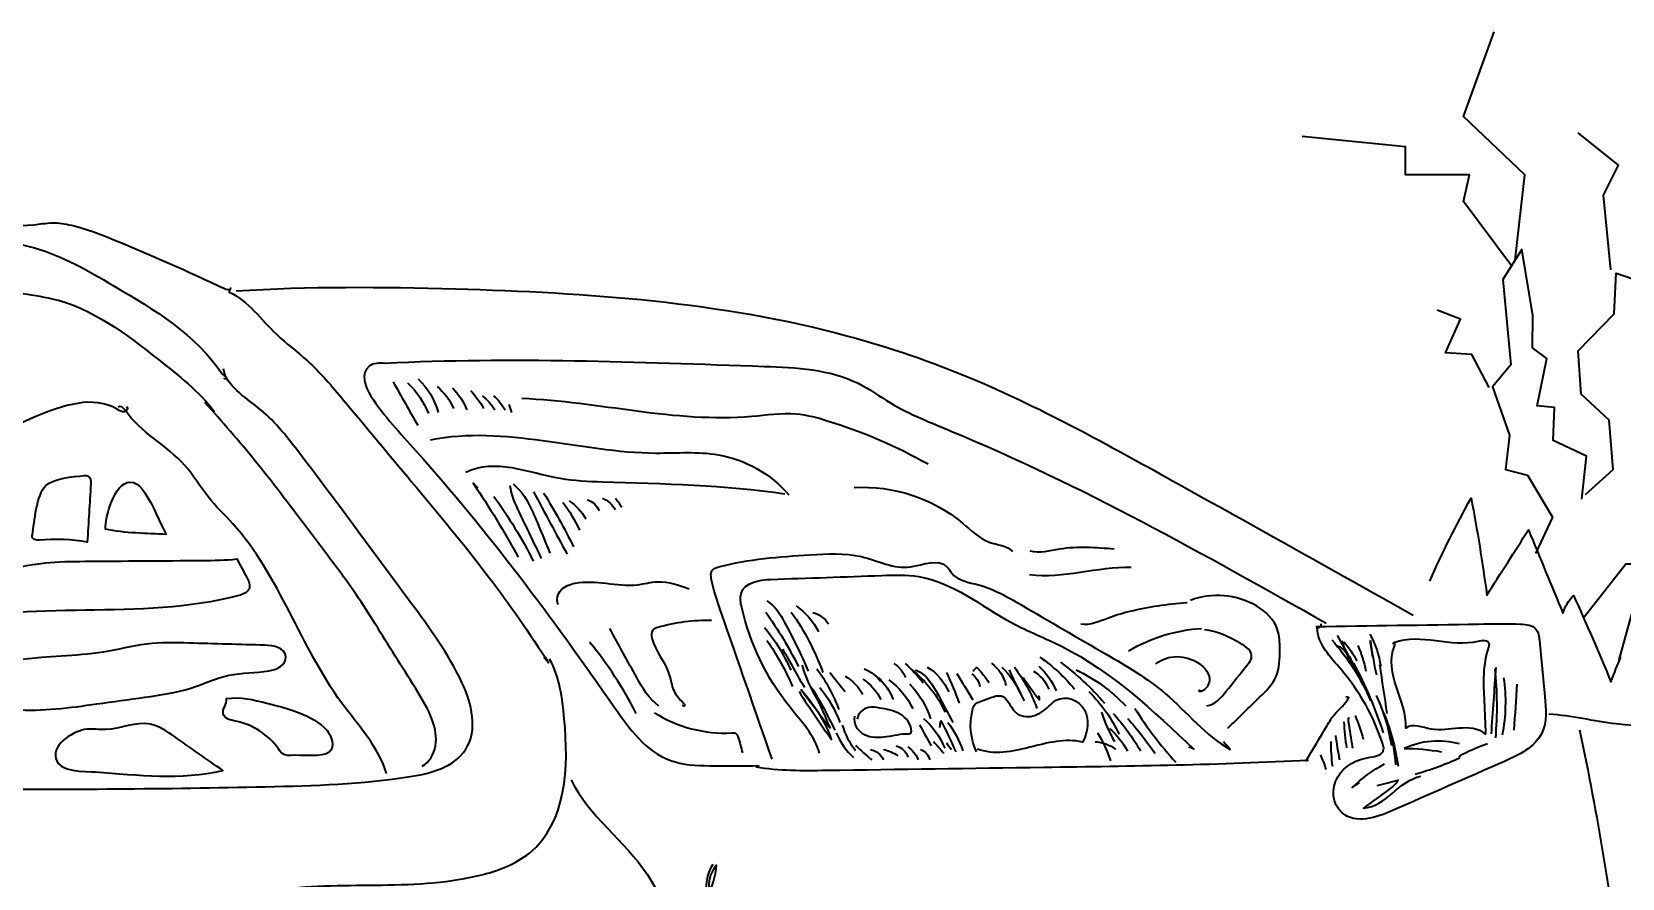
# Model space of a CAD drawing. Extents: x 6 to 143, y -103 to -23.
# Drawn here: x 68.07 to 101.28, y -67.39 to -49.7 of the extents above; entities that cross this region are included whole.
import ezdxf

# ---------------------------------------------------------------- set-up
doc = ezdxf.new("R2010")
doc.units = 0
doc.header["$MEASUREMENT"] = 0
doc.layers.add('Delorean', color=7, linetype='Continuous', lineweight=0)
doc.layers.add('Lightning', color=7, linetype='Continuous', lineweight=0)

msp = doc.modelspace()

# ---------------------------------------------------------------- linework, layer by layer
at = {"layer": 'Delorean', "color": 250, "lineweight": 35, "true_color": 0x231f20}
for points, knots in [([(64.865, -53.639), (65.315, -53.616), (65.765, -53.593), (66.215, -53.569), (66.363, -53.562), (66.512, -53.554), (66.66, -53.569), (66.79, -53.583), (66.917, -53.614), (67.045, -53.641), (67.395, -53.717), (67.755, -53.769), (68.111, -53.732), (68.239, -53.719), (68.365, -53.694), (68.493, -53.692), (68.629, -53.689), (68.764, -53.711), (68.897, -53.741), (69.202, -53.812), (69.494, -53.927), (69.784, -54.045), (70.565, -54.364), (71.336, -54.704), (72.098, -55.067), (72.138, -55.085), (72.192, -55.101), (72.22, -55.068), (72.247, -55.034), (72.187, -55.097), (72.193, -55.14), (72.596, -55.326), (72.86, -55.712), (73.18, -56.02), (73.385, -56.217), (73.616, -56.384), (73.826, -56.574), (74.101, -56.822), (74.339, -57.107), (74.576, -57.391), (75.052, -57.961), (75.528, -58.531), (76.003, -59.101), (76.549, -59.755), (77.095, -60.409), (77.61, -61.088), (78.052, -61.67), (78.47, -62.271), (78.864, -62.887), (78.831, -62.85), (78.798, -62.812), (78.766, -62.775)], [0, 0, 0, 0, 1, 1, 1, 2, 2, 2, 3, 3, 3, 4, 4, 4, 5, 5, 5, 6, 6, 6, 7, 7, 7, 8, 8, 8, 9, 9, 9, 10, 10, 10, 11, 11, 11, 12, 12, 12, 13, 13, 13, 14, 14, 14, 15, 15, 15, 16, 16, 16, 17, 17, 17, 17]), ([(64.807, -53.99), (65.232, -53.887), (65.676, -53.923), (66.112, -53.959), (66.326, -53.976), (66.541, -53.994), (66.756, -54.012), (67.218, -54.05), (67.684, -54.088), (68.13, -54.215), (68.715, -54.381), (69.247, -54.692), (69.772, -55.001), (70.622, -55.5), (71.501, -56.028), (72.044, -56.85), (72.064, -56.882), (72.113, -56.885), (72.133, -56.917), (72.152, -56.95), (72.073, -56.972), (72.094, -56.94)], [0, 0, 0, 0, 1, 1, 1, 2, 2, 2, 3, 3, 3, 4, 4, 4, 5, 5, 5, 6, 6, 6, 7, 7, 7, 7]), ([(64.663, -54.724), (65.396, -54.727), (66.137, -54.73), (66.85, -54.9), (67.171, -54.976), (67.483, -55.085), (67.806, -55.151), (68.035, -55.199), (68.268, -55.224), (68.496, -55.277), (69.333, -55.472), (70.038, -56.016), (70.714, -56.546), (71.135, -56.877), (71.562, -57.212), (71.886, -57.638)], [0, 0, 0, 0, 1, 1, 1, 2, 2, 2, 3, 3, 3, 4, 4, 4, 5, 5, 5, 5]), ([(72.335, -55.114), (73.86, -55.015), (75.39, -55.028), (76.917, -55.071), (79.675, -55.15), (82.452, -55.335), (85.114, -56.057), (85.996, -56.296), (86.861, -56.593), (87.703, -56.946), (89.099, -57.53), (90.425, -58.265), (91.748, -59), (93.474, -59.959), (95.199, -60.922), (96.922, -61.889)], [0, 0, 0, 0, 1, 1, 1, 2, 2, 2, 3, 3, 3, 4, 4, 4, 5, 5, 5, 5]), ([(66.719, -65.523), (68.796, -65.537), (70.874, -65.521), (72.951, -65.476), (73.962, -65.454), (74.976, -65.424), (75.974, -65.265), (76.41, -65.195), (76.887, -65.072), (77.127, -64.702), (77.395, -64.291), (77.262, -63.741), (77.054, -63.297), (76.773, -62.695), (76.376, -62.157), (75.981, -61.623), (75.609, -61.12), (75.238, -60.618), (74.866, -60.116), (74.456, -59.56), (74.045, -59.004), (73.623, -58.456), (73.375, -58.133), (73.119, -57.809), (72.801, -57.555), (72.509, -57.321), (72.14, -57.108), (72.072, -56.741)], [0, 0, 0, 0, 1, 1, 1, 2, 2, 2, 3, 3, 3, 4, 4, 4, 5, 5, 5, 6, 6, 6, 7, 7, 7, 8, 8, 8, 9, 9, 9, 9]), ([(75.449, -56.631), (75.333, -56.618), (75.205, -56.616), (75.113, -56.688), (74.932, -56.83), (75.027, -57.119), (75.152, -57.312), (75.424, -57.73), (75.767, -58.095), (76.1, -58.466), (77.609, -60.145), (78.951, -61.967), (80.242, -63.819), (80.553, -64.266), (80.894, -64.74), (81.406, -64.927), (81.665, -65.022), (81.946, -65.033), (82.222, -65.038), (82.567, -65.045), (82.913, -65.044), (83.258, -65.035)], [0, 0, 0, 0, 1, 1, 1, 2, 2, 2, 3, 3, 3, 4, 4, 4, 5, 5, 5, 6, 6, 6, 7, 7, 7, 7]), ([(75.443, -56.621), (78.083, -56.496), (80.727, -56.594), (83.368, -56.692), (84.036, -56.717), (84.728, -56.747), (85.327, -57.045), (85.563, -57.163), (85.778, -57.32), (86.005, -57.455), (86.41, -57.697), (86.851, -57.87), (87.287, -58.051), (89.993, -59.173), (92.553, -60.618), (95.105, -62.058)], [0, 0, 0, 0, 1, 1, 1, 2, 2, 2, 3, 3, 3, 4, 4, 4, 5, 5, 5, 5]), ([(70.051, -57.533), (70.092, -57.563), (70.055, -57.636), (70.004, -57.643), (69.953, -57.65), (69.907, -57.618), (69.863, -57.592), (69.355, -57.282), (68.703, -57.51), (68.155, -57.742), (66.989, -58.238), (65.823, -58.733), (64.657, -59.229), (63.912, -59.545), (63.167, -59.861), (62.423, -60.178), (60.747, -60.889), (59.071, -61.601), (57.43, -62.389), (56.98, -62.606), (56.494, -62.866), (56.311, -63.332), (56.203, -63.605), (56.379, -63.903), (56.535, -64.153), (56.691, -64.403), (56.912, -64.603), (57.131, -64.8), (57.328, -64.978), (57.525, -65.155), (57.721, -65.333), (57.861, -65.459), (58.002, -65.586), (58.162, -65.686), (58.675, -66.007), (59.318, -66.015), (59.924, -66.012), (61.175, -66.007), (62.427, -66.002), (63.679, -65.997)], [0, 0, 0, 0, 1, 1, 1, 2, 2, 2, 3, 3, 3, 4, 4, 4, 5, 5, 5, 6, 6, 6, 7, 7, 7, 8, 8, 8, 9, 9, 9, 10, 10, 10, 11, 11, 11, 12, 12, 12, 13, 13, 13, 13]), ([(76.222, -65.046), (76.376, -64.96), (76.474, -64.792), (76.503, -64.618), (76.532, -64.444), (76.499, -64.265), (76.441, -64.098), (76.356, -63.855), (76.218, -63.635), (76.081, -63.417), (75.802, -62.969), (75.522, -62.522), (75.242, -62.075), (75.113, -61.868), (74.983, -61.661), (74.845, -61.458), (74.675, -61.209), (74.494, -60.967), (74.312, -60.726), (74.139, -60.497), (73.966, -60.267), (73.793, -60.037), (73.446, -59.578), (73.1, -59.118), (72.738, -58.67), (72.399, -58.251), (72.047, -57.843), (71.682, -57.446)], [0, 0, 0, 0, 1, 1, 1, 2, 2, 2, 3, 3, 3, 4, 4, 4, 5, 5, 5, 6, 6, 6, 7, 7, 7, 8, 8, 8, 9, 9, 9, 9]), ([(78.304, -57.357), (79.912, -57.419), (81.505, -57.874), (83.107, -57.733), (83.416, -57.706), (83.725, -57.657), (84.034, -57.684), (84.262, -57.703), (84.485, -57.765), (84.704, -57.833), (85.428, -58.058), (86.128, -58.36), (86.789, -58.731)], [0, 0, 0, 0, 1, 1, 1, 2, 2, 2, 3, 3, 3, 4, 4, 4, 4]), ([(75.48, -65.2), (75.313, -64.639), (74.89, -64.199), (74.544, -63.727), (73.68, -62.546), (73.248, -61.073), (72.271, -59.985), (72.101, -59.796), (71.916, -59.62), (71.758, -59.422), (71.587, -59.207), (71.449, -58.967), (71.266, -58.761), (70.889, -58.336), (70.341, -58.075), (70.017, -57.608), (69.982, -57.557), (69.916, -57.499), (69.871, -57.541)], [0, 0, 0, 0, 1, 1, 1, 2, 2, 2, 3, 3, 3, 4, 4, 4, 5, 5, 5, 6, 6, 6, 6]), ([(76.398, -58.227), (77.944, -57.909), (79.526, -58.49), (81.105, -58.502), (81.541, -58.505), (81.982, -58.465), (82.412, -58.539), (82.979, -58.637), (83.508, -58.94), (83.88, -59.379)], [0, 0, 0, 0, 1, 1, 1, 2, 2, 2, 3, 3, 3, 3]), ([(77.133, -58.901), (77.735, -58.6), (78.443, -58.911), (79.106, -59.029), (79.397, -59.08), (79.694, -59.093), (79.99, -59.103), (81.263, -59.148), (82.542, -59.158), (83.8, -59.358)], [0, 0, 0, 0, 1, 1, 1, 2, 2, 2, 3, 3, 3, 3]), ([(68.083, -60.207), (68.08, -60.23), (68.076, -60.255), (68.086, -60.276), (68.107, -60.325), (68.174, -60.327), (68.227, -60.323), (68.561, -60.295), (68.899, -60.308), (69.23, -60.363), (69.255, -59.957), (69.279, -59.551), (69.303, -59.145), (69.307, -59.088), (69.305, -59.02), (69.257, -58.988), (69.227, -58.969), (69.189, -58.971), (69.154, -58.975), (68.947, -58.995), (68.517, -59.027), (68.363, -59.182), (68.166, -59.379), (68.124, -59.943), (68.083, -60.207)], [0, 0, 0, 0, 1, 1, 1, 2, 2, 2, 3, 3, 3, 4, 4, 4, 5, 5, 5, 6, 6, 6, 7, 7, 7, 8, 8, 8, 8]), ([(70.884, -60.202), (70.858, -60.201), (70.591, -59.596), (70.551, -59.532), (70.462, -59.39), (70.325, -59.102), (70.125, -59.109), (69.787, -59.12), (69.605, -59.843), (69.609, -60.093), (70.016, -60.182), (70.467, -60.18), (70.884, -60.202)], [0, 0, 0, 0, 1, 1, 1, 2, 2, 2, 3, 3, 3, 4, 4, 4, 4]), ([(77.393, -59.232), (77.357, -59.199), (77.322, -59.166), (77.286, -59.133), (77.625, -59.632), (77.939, -60.147), (78.228, -60.676)], [0, 0, 0, 0, 1, 1, 1, 2, 2, 2, 2]), ([(78.057, -59.178), (78.073, -59.378), (78.161, -59.564), (78.248, -59.745), (78.402, -60.064), (78.556, -60.384), (78.709, -60.703)], [0, 0, 0, 0, 1, 1, 1, 2, 2, 2, 2]), ([(78.121, -59.145), (78.373, -59.349), (78.505, -59.661), (78.629, -59.96), (78.717, -60.173), (78.805, -60.385), (78.892, -60.598)], [0, 0, 0, 0, 1, 1, 1, 2, 2, 2, 2]), ([(85.245, -59.224), (86.056, -59.174), (86.883, -59.445), (87.507, -59.967), (87.682, -60.114), (87.849, -60.283), (88.064, -60.362), (88.233, -60.423), (88.434, -60.431), (88.555, -60.563)], [0, 0, 0, 0, 1, 1, 1, 2, 2, 2, 3, 3, 3, 3]), ([(88.911, -60.543), (89.115, -60.603), (89.331, -60.539), (89.541, -60.505), (89.915, -60.442), (90.298, -60.474), (90.677, -60.505)], [0, 0, 0, 0, 1, 1, 1, 2, 2, 2, 2]), ([(65.22, -62.284), (65.475, -62.242), (65.722, -62.162), (65.973, -62.097), (68.059, -61.552), (70.309, -62.027), (72.394, -61.48), (72.479, -61.457), (72.573, -61.425), (72.607, -61.344), (72.64, -61.265), (72.599, -61.176), (72.558, -61.1), (72.49, -60.972), (72.421, -60.844), (72.353, -60.715), (72.111, -60.744), (71.867, -60.746), (71.623, -60.748), (70.807, -60.753), (69.991, -60.759), (69.176, -60.765), (68.899, -60.767), (68.623, -60.769), (68.348, -60.799), (68.007, -60.836), (67.672, -60.916), (67.335, -60.982), (66.337, -61.178), (65.32, -61.249), (64.314, -61.39), (64.061, -61.426), (63.808, -61.466), (63.557, -61.513), (63.387, -61.545), (62.987, -61.543), (63.032, -61.752), (63.081, -61.982), (63.659, -62.243), (63.872, -62.304), (64.272, -62.42), (64.818, -62.351), (65.22, -62.284)], [0, 0, 0, 0, 1, 1, 1, 2, 2, 2, 3, 3, 3, 4, 4, 4, 5, 5, 5, 6, 6, 6, 7, 7, 7, 8, 8, 8, 9, 9, 9, 10, 10, 10, 11, 11, 11, 12, 12, 12, 13, 13, 13, 14, 14, 14, 14]), ([(83.532, -64.899), (83.175, -63.871), (82.818, -62.843), (82.461, -61.815), (82.382, -61.589), (82.303, -61.361), (82.262, -61.124), (82.253, -61.071), (82.247, -61.012), (82.275, -60.966), (82.305, -60.917), (82.366, -60.897), (82.421, -60.882), (83.039, -60.712), (83.683, -60.671), (84.322, -60.63), (84.681, -60.608), (85.045, -60.585), (85.395, -60.668), (85.738, -60.749), (86.073, -60.931), (86.421, -60.881), (86.688, -60.843), (87.007, -60.687), (87.19, -60.884), (87.226, -60.922), (87.25, -60.97), (87.282, -61.011), (87.411, -61.173), (87.64, -61.204), (87.841, -61.257), (88.157, -61.341), (88.444, -61.507), (88.727, -61.671), (89.321, -62.017), (89.916, -62.363), (90.51, -62.708), (90.935, -62.956), (91.364, -63.205), (91.739, -63.525), (92.196, -63.914), (92.575, -64.407), (93.101, -64.698), (93.053, -64.644), (93.004, -64.59), (92.955, -64.536)], [0, 0, 0, 0, 1, 1, 1, 2, 2, 2, 3, 3, 3, 4, 4, 4, 5, 5, 5, 6, 6, 6, 7, 7, 7, 8, 8, 8, 9, 9, 9, 10, 10, 10, 11, 11, 11, 12, 12, 12, 13, 13, 13, 14, 14, 14, 15, 15, 15, 15]), ([(84.518, -64.772), (84.421, -64.4), (84.139, -64.11), (83.899, -63.809), (83.415, -63.203), (83.07, -62.487), (82.897, -61.731), (82.874, -61.633), (82.855, -61.53), (82.885, -61.435), (82.959, -61.202), (83.261, -61.152), (83.505, -61.143), (84.278, -61.116), (85.051, -61.088), (85.823, -61.06), (86.079, -61.051), (86.337, -61.042), (86.59, -61.083), (87.307, -61.201), (87.891, -61.702), (88.532, -62.046), (88.875, -62.23), (89.239, -62.371), (89.587, -62.546), (90.629, -63.071), (91.491, -63.886), (92.337, -64.69), (92.302, -64.674), (92.267, -64.659), (92.232, -64.643)], [0, 0, 0, 0, 1, 1, 1, 2, 2, 2, 3, 3, 3, 4, 4, 4, 5, 5, 5, 6, 6, 6, 7, 7, 7, 8, 8, 8, 9, 9, 9, 10, 10, 10, 10]), ([(79.062, -61.666), (79.014, -61.567), (79.051, -61.443), (79.127, -61.363), (79.203, -61.284), (79.312, -61.244), (79.42, -61.222), (79.845, -61.137), (80.284, -61.304), (80.715, -61.254), (80.858, -61.238), (80.997, -61.198), (81.14, -61.193), (81.368, -61.184), (81.588, -61.263), (81.802, -61.341)], [0, 0, 0, 0, 1, 1, 1, 2, 2, 2, 3, 3, 3, 4, 4, 4, 5, 5, 5, 5]), ([(93.047, -64.253), (93.271, -64.035), (93.495, -63.817), (93.719, -63.599), (93.847, -63.475), (93.978, -63.346), (94.051, -63.183), (94.133, -63.002), (94.136, -62.796), (94.135, -62.598), (94.134, -62.462), (94.131, -62.324), (94.089, -62.195), (94.018, -61.98), (93.842, -61.814), (93.647, -61.699), (93.236, -61.455), (92.713, -61.411), (92.267, -61.582)], [0, 0, 0, 0, 1, 1, 1, 2, 2, 2, 3, 3, 3, 4, 4, 4, 5, 5, 5, 6, 6, 6, 6]), ([(83.419, -61.591), (83.59, -61.69), (83.697, -61.869), (83.791, -62.042), (83.972, -62.373), (84.137, -62.713), (84.283, -63.06)], [0, 0, 0, 0, 1, 1, 1, 2, 2, 2, 2]), ([(89.982, -62.071), (90.177, -62.105), (90.369, -62.014), (90.554, -61.944), (90.702, -61.889), (90.854, -61.846), (91.007, -61.809), (91.394, -61.714), (91.788, -61.654), (92.185, -61.628), (92.191, -61.628), (92.196, -61.627), (92.202, -61.627)], [0, 0, 0, 0, 1, 1, 1, 2, 2, 2, 3, 3, 3, 4, 4, 4, 4]), ([(82.268, -62.003), (81.889, -61.994), (81.508, -62.043), (81.144, -62.149), (81.105, -62.16), (81.063, -62.174), (81.037, -62.205), (81, -62.25), (81.006, -62.316), (81.02, -62.372), (81.089, -62.646), (81.301, -62.866), (81.384, -63.137), (81.417, -63.244), (81.43, -63.358), (81.477, -63.461), (81.523, -63.563), (81.602, -63.647), (81.678, -63.729), (81.694, -63.746), (81.71, -63.771), (81.697, -63.789), (81.683, -63.807), (81.654, -63.766), (81.677, -63.768)], [0, 0, 0, 0, 1, 1, 1, 2, 2, 2, 3, 3, 3, 4, 4, 4, 5, 5, 5, 6, 6, 6, 7, 7, 7, 8, 8, 8, 8]), ([(94.884, -62.128), (96.017, -62.111), (97.151, -62.094), (98.284, -62.077), (98.579, -62.072), (98.873, -62.068), (99.168, -62.078), (99.282, -62.082), (99.41, -62.095), (99.483, -62.183), (99.537, -62.247), (99.548, -62.336), (99.556, -62.42), (99.594, -62.811), (99.632, -63.203), (99.67, -63.594), (99.695, -63.85), (99.717, -64.122), (99.605, -64.354), (99.46, -64.655), (99.131, -64.812), (98.825, -64.947), (98.047, -65.289), (97.269, -65.632), (96.491, -65.975), (96.149, -66.125), (95.718, -66.264), (95.434, -66.022), (95.226, -65.844), (95.203, -65.506), (95.343, -65.271), (95.483, -65.035), (95.751, -64.896), (96.022, -64.857), (96.136, -64.841), (96.284, -64.814), (96.303, -64.699), (96.309, -64.662), (96.297, -64.624), (96.286, -64.588), (96.102, -64.018), (95.804, -63.484), (95.415, -63.029), (95.191, -62.767), (94.922, -62.495), (94.914, -62.151), (94.959, -62.169), (95.014, -62.116), (94.998, -62.07)], [0, 0, 0, 0, 1, 1, 1, 2, 2, 2, 3, 3, 3, 4, 4, 4, 5, 5, 5, 6, 6, 6, 7, 7, 7, 8, 8, 8, 9, 9, 9, 10, 10, 10, 11, 11, 11, 12, 12, 12, 13, 13, 13, 14, 14, 14, 15, 15, 15, 16, 16, 16, 16]), ([(81.168, -63.789), (80.957, -63.648), (80.827, -63.417), (80.704, -63.195), (80.516, -62.854), (80.328, -62.513), (80.14, -62.171)], [0, 0, 0, 0, 1, 1, 1, 2, 2, 2, 2]), ([(92.607, -63.782), (92.777, -63.765), (92.903, -63.621), (93.01, -63.487), (93.163, -63.296), (93.316, -63.105), (93.468, -62.914), (93.499, -62.875), (93.531, -62.835), (93.542, -62.787), (93.573, -62.649), (93.428, -62.541), (93.303, -62.474), (93.068, -62.349), (92.825, -62.221), (92.56, -62.198)], [0, 0, 0, 0, 1, 1, 1, 2, 2, 2, 3, 3, 3, 4, 4, 4, 5, 5, 5, 5]), ([(96.523, -62.459), (97.076, -62.252), (97.707, -62.575), (98.28, -62.431), (98.365, -62.41), (98.492, -62.403), (98.503, -62.49), (98.507, -62.514), (98.498, -62.537), (98.491, -62.559), (98.369, -62.922), (98.384, -63.316), (98.402, -63.698), (98.412, -63.924), (98.422, -64.149), (98.432, -64.375), (98.28, -64.253), (98.07, -64.238), (97.876, -64.253), (97.682, -64.267), (97.486, -64.306), (97.294, -64.272), (97.115, -64.241), (96.918, -64.15), (96.765, -64.249), (96.781, -63.956), (96.663, -63.675), (96.571, -63.396), (96.48, -63.117), (96.414, -62.806), (96.528, -62.536), (96.538, -62.513), (96.547, -62.484), (96.53, -62.467), (96.512, -62.449), (96.48, -62.491), (96.505, -62.494)], [0, 0, 0, 0, 1, 1, 1, 2, 2, 2, 3, 3, 3, 4, 4, 4, 5, 5, 5, 6, 6, 6, 7, 7, 7, 8, 8, 8, 9, 9, 9, 10, 10, 10, 11, 11, 11, 12, 12, 12, 12]), ([(65.434, -63.177), (66.507, -62.966), (67.592, -62.821), (68.682, -62.746), (68.977, -62.726), (69.272, -62.71), (69.563, -62.663), (69.864, -62.614), (70.16, -62.532), (70.464, -62.495), (70.757, -62.46), (71.055, -62.467), (71.351, -62.475), (71.88, -62.49), (72.409, -62.504), (72.939, -62.518), (73.122, -62.523), (73.361, -62.577), (73.376, -62.76), (73.39, -62.931), (73.187, -63.03), (73.018, -63.057), (72.743, -63.102), (72.46, -63.089), (72.187, -63.146), (71.914, -63.203), (71.659, -63.328), (71.393, -63.414), (71.082, -63.514), (70.756, -63.56), (70.432, -63.605), (70.098, -63.652), (69.763, -63.699), (69.429, -63.745), (68.862, -63.825), (68.29, -63.904), (67.719, -63.865), (67.338, -63.838), (66.96, -63.759), (66.579, -63.778), (65.997, -63.807), (65.446, -64.063), (64.865, -64.113), (64.73, -64.124), (64.588, -64.123), (64.467, -64.063), (64.345, -64.002), (64.252, -63.867), (64.28, -63.734), (64.394, -63.186), (65.016, -63.26), (65.434, -63.177)], [0, 0, 0, 0, 1, 1, 1, 2, 2, 2, 3, 3, 3, 4, 4, 4, 5, 5, 5, 6, 6, 6, 7, 7, 7, 8, 8, 8, 9, 9, 9, 10, 10, 10, 11, 11, 11, 12, 12, 12, 13, 13, 13, 14, 14, 14, 15, 15, 15, 16, 16, 16, 17, 17, 17, 17]), ([(80.695, -63.943), (80.425, -63.417), (80.1, -62.919), (79.726, -62.461), (79.743, -62.483), (79.76, -62.505), (79.777, -62.527)], [0, 0, 0, 0, 1, 1, 1, 2, 2, 2, 2]), ([(91.544, -62.91), (91.79, -62.699), (92.18, -62.718), (92.448, -62.9), (92.568, -62.982), (92.675, -63.111), (92.664, -63.256), (92.656, -63.353), (92.592, -63.443), (92.503, -63.482), (92.485, -63.489), (92.459, -63.492), (92.451, -63.475), (92.443, -63.457), (92.486, -63.455), (92.474, -63.47)], [0, 0, 0, 0, 1, 1, 1, 2, 2, 2, 3, 3, 3, 4, 4, 4, 5, 5, 5, 5]), ([(67.186, -68.13), (68.012, -67.8), (68.938, -68.116), (69.827, -68.154), (70.983, -68.204), (72.102, -67.775), (73.249, -67.623), (74.66, -67.437), (76.121, -67.668), (77.498, -67.309), (77.843, -67.218), (78.186, -67.088), (78.463, -66.862), (79.245, -66.225), (79.286, -65.059), (79.192, -64.055), (79.151, -63.626), (79.094, -63.185), (78.885, -62.808)], [0, 0, 0, 0, 1, 1, 1, 2, 2, 2, 3, 3, 3, 4, 4, 4, 5, 5, 5, 6, 6, 6, 6]), ([(86.527, -63.035), (86.755, -63.117), (86.888, -63.348), (87.003, -63.562), (87.104, -63.752), (87.206, -63.942), (87.308, -64.132)], [0, 0, 0, 0, 1, 1, 1, 2, 2, 2, 2]), ([(87.733, -63.063), (87.75, -63.029), (87.776, -63), (87.809, -62.981), (87.902, -63.078), (87.986, -63.186), (88.056, -63.302)], [0, 0, 0, 0, 1, 1, 1, 2, 2, 2, 2]), ([(88.593, -62.98), (88.785, -63.24), (88.943, -63.525), (89.06, -63.826), (89.055, -63.804), (89.05, -63.781), (89.044, -63.759)], [0, 0, 0, 0, 1, 1, 1, 2, 2, 2, 2]), ([(84.093, -63.488), (84.314, -63.826), (84.541, -64.16), (84.772, -64.491), (84.656, -64.1), (84.396, -63.771), (84.141, -63.453), (84.341, -63.718), (84.541, -63.983), (84.741, -64.248), (84.628, -63.955), (84.495, -63.669), (84.344, -63.394), (84.538, -63.676), (84.691, -63.985), (84.838, -64.295)], [0, 0, 0, 0, 1, 1, 1, 2, 2, 2, 3, 3, 3, 4, 4, 4, 5, 5, 5, 5]), ([(88.777, -63.196), (88.88, -63.356), (88.993, -63.51), (89.115, -63.657), (89.124, -63.628), (89.117, -63.595), (89.097, -63.573)], [0, 0, 0, 0, 1, 1, 1, 2, 2, 2, 2]), ([(72.981, -63.73), (72.705, -63.659), (72.419, -63.588), (72.139, -63.635), (72.153, -63.745), (72.041, -63.848), (72.069, -63.955), (72.096, -64.058), (72.225, -64.085), (72.329, -64.106), (72.684, -64.177), (73.01, -64.388), (73.22, -64.683), (73.254, -64.73), (73.287, -64.782), (73.339, -64.806), (73.385, -64.827), (73.437, -64.825), (73.487, -64.821), (73.657, -64.81), (74.158, -64.865), (74.284, -64.751), (74.412, -64.637), (74.326, -64.406), (74.236, -64.302), (73.945, -63.967), (73.388, -63.835), (72.981, -63.73)], [0, 0, 0, 0, 1, 1, 1, 2, 2, 2, 3, 3, 3, 4, 4, 4, 5, 5, 5, 6, 6, 6, 7, 7, 7, 8, 8, 8, 9, 9, 9, 9]), ([(87.798, -64.744), (87.675, -64.475), (87.645, -64.164), (87.714, -63.877), (87.725, -63.832), (87.739, -63.786), (87.772, -63.753), (87.8, -63.725), (87.839, -63.71), (87.876, -63.696), (87.95, -63.668), (88.025, -63.64), (88.099, -63.613), (88.168, -63.587), (88.242, -63.561), (88.313, -63.579), (88.46, -63.617), (88.498, -63.807), (88.606, -63.913), (88.702, -64.007), (88.852, -64.029), (88.981, -63.995), (89.111, -63.961), (89.222, -63.879), (89.32, -63.788), (89.366, -63.746), (89.409, -63.702), (89.462, -63.67), (89.663, -63.55), (89.947, -63.665), (90.056, -63.872), (90.166, -64.079), (90.128, -64.34), (90.015, -64.545), (89.654, -64.456), (89.276, -64.56), (88.914, -64.651), (88.553, -64.743), (88.163, -64.822), (87.815, -64.688)], [0, 0, 0, 0, 1, 1, 1, 2, 2, 2, 3, 3, 3, 4, 4, 4, 5, 5, 5, 6, 6, 6, 7, 7, 7, 8, 8, 8, 9, 9, 9, 10, 10, 10, 11, 11, 11, 12, 12, 12, 13, 13, 13, 13]), ([(94.68, -64.944), (94.827, -64.695), (94.975, -64.446), (95.122, -64.197), (95.171, -64.115), (95.22, -64.031), (95.282, -63.958), (95.38, -63.843), (95.511, -63.751), (95.576, -63.614), (95.555, -63.609), (95.534, -63.604), (95.513, -63.6)], [0, 0, 0, 0, 1, 1, 1, 2, 2, 2, 3, 3, 3, 4, 4, 4, 4]), ([(81.074, -63.929), (81.551, -64.231), (82.123, -64.381), (82.687, -64.352), (82.719, -64.35), (82.755, -64.349), (82.78, -64.37), (82.797, -64.384), (82.805, -64.406), (82.812, -64.426), (82.853, -64.539), (82.886, -64.654), (82.912, -64.771)], [0, 0, 0, 0, 1, 1, 1, 2, 2, 2, 3, 3, 3, 4, 4, 4, 4]), ([(85.253, -64.004), (85.215, -64.155), (85.319, -64.315), (85.459, -64.384), (85.598, -64.453), (85.762, -64.45), (85.917, -64.428), (86.071, -64.407), (86.224, -64.367), (86.38, -64.368), (86.397, -64.368), (86.416, -64.368), (86.428, -64.355), (86.438, -64.345), (86.439, -64.33), (86.439, -64.317), (86.439, -64.168), (86.333, -64.035), (86.204, -63.96), (86.075, -63.885), (85.925, -63.857), (85.778, -63.831), (85.702, -63.817), (85.623, -63.804), (85.547, -63.819), (85.43, -63.844), (85.331, -63.943), (85.308, -64.061)], [0, 0, 0, 0, 1, 1, 1, 2, 2, 2, 3, 3, 3, 4, 4, 4, 5, 5, 5, 6, 6, 6, 7, 7, 7, 8, 8, 8, 9, 9, 9, 9]), ([(87.032, -64.24), (87.04, -64.193), (87.048, -64.146), (87.056, -64.099), (87.169, -64.31), (87.272, -64.526), (87.365, -64.747)], [0, 0, 0, 0, 1, 1, 1, 2, 2, 2, 2]), ([(95.59, -64.06), (95.584, -64.053), (95.577, -64.046), (95.57, -64.039), (95.555, -64.058), (95.558, -64.085), (95.562, -64.109), (95.59, -64.286), (95.618, -64.463), (95.646, -64.639), (95.647, -64.646), (95.649, -64.654), (95.656, -64.656), (95.662, -64.657), (95.666, -64.644), (95.66, -64.645)], [0, 0, 0, 0, 1, 1, 1, 2, 2, 2, 3, 3, 3, 4, 4, 4, 5, 5, 5, 5]), ([(101.445, -70.192), (101.753, -70.179), (102.062, -70.167), (102.37, -70.155), (103.399, -70.113), (104.428, -70.072), (105.457, -70.03), (105.391, -68.949), (105.839, -67.853), (106.624, -67.106), (107.409, -66.359), (108.512, -65.967), (109.594, -66.02), (110.776, -66.079), (111.97, -66.72), (112.471, -67.792), (113.242, -67.353), (114.078, -67.029), (114.944, -66.834), (115.018, -66.817), (115.103, -66.792), (115.13, -66.721), (115.157, -66.65), (114.944, -66.421), (114.907, -66.488), (114.99, -66.508), (115.072, -66.527), (115.154, -66.547), (113.905, -65.641), (112.315, -65.379), (110.79, -65.142), (109.133, -64.885), (107.477, -64.628), (105.82, -64.371), (105.253, -64.283), (104.684, -64.195), (104.11, -64.172), (103.127, -64.132), (102.137, -64.285), (101.16, -64.165), (100.69, -64.107), (100.227, -63.987), (99.753, -63.961)], [0, 0, 0, 0, 1, 1, 1, 2, 2, 2, 3, 3, 3, 4, 4, 4, 5, 5, 5, 6, 6, 6, 7, 7, 7, 8, 8, 8, 9, 9, 9, 10, 10, 10, 11, 11, 11, 12, 12, 12, 13, 13, 13, 14, 14, 14, 14]), ([(69.217, -64.276), (69.348, -64.263), (69.481, -64.286), (69.613, -64.281), (69.928, -64.271), (70.237, -64.111), (70.547, -64.171), (70.733, -64.207), (70.894, -64.319), (71.049, -64.428), (71.385, -64.664), (71.721, -64.899), (72.057, -65.135), (71.185, -65.337), (70.285, -65.236), (69.404, -65.167), (69.182, -65.149), (68.639, -65.184), (68.571, -64.885), (68.498, -64.568), (68.965, -64.299), (69.217, -64.276)], [0, 0, 0, 0, 1, 1, 1, 2, 2, 2, 3, 3, 3, 4, 4, 4, 5, 5, 5, 6, 6, 6, 7, 7, 7, 7]), ([(100.395, -64.287), (100.774, -66.059), (101.046, -67.851), (101.317, -69.643), (101.355, -69.893), (101.393, -70.146), (101.373, -70.398), (101.348, -70.711), (101.235, -71.009), (101.156, -71.312), (101.005, -71.893), (100.979, -72.506), (100.764, -73.067), (100.625, -73.431), (100.41, -73.763), (100.279, -74.131), (100.152, -74.491), (100.109, -74.874), (100.011, -75.243), (99.876, -75.753), (99.638, -76.228), (99.434, -76.715), (99.131, -77.442), (98.903, -78.201), (98.755, -78.975), (98.777, -78.93), (98.799, -78.884), (98.821, -78.839)], [0, 0, 0, 0, 1, 1, 1, 2, 2, 2, 3, 3, 3, 4, 4, 4, 5, 5, 5, 6, 6, 6, 7, 7, 7, 8, 8, 8, 9, 9, 9, 9]), ([(97.882, -64.886), (97.874, -64.846), (97.915, -64.816), (97.951, -64.798), (98.119, -64.711), (98.293, -64.636), (98.471, -64.573)], [0, 0, 0, 0, 1, 1, 1, 2, 2, 2, 2]), ([(83.19, -65.058), (83.676, -65.145), (84.173, -65.139), (84.666, -65.132), (86.178, -65.111), (87.691, -65.089), (89.203, -65.068), (91.047, -65.042), (92.891, -65.016), (94.733, -64.918)], [0, 0, 0, 0, 1, 1, 1, 2, 2, 2, 3, 3, 3, 3]), ([(95.795, -65.393), (95.744, -65.426), (95.694, -65.459), (95.643, -65.493), (95.846, -65.3), (96.074, -65.133), (96.319, -64.998)], [0, 0, 0, 0, 1, 1, 1, 2, 2, 2, 2]), ([(79.334, -65.331), (79.705, -66.091), (80.447, -66.6), (80.919, -67.301), (81.206, -67.727), (81.388, -68.216), (81.675, -68.641), (81.933, -69.026), (82.272, -69.351), (82.551, -69.721), (82.798, -70.049), (82.998, -70.409), (83.196, -70.768), (84.427, -72.993), (85.664, -75.234), (86.453, -77.651), (86.672, -78.322), (86.856, -79.004), (87.003, -79.694)], [0, 0, 0, 0, 1, 1, 1, 2, 2, 2, 3, 3, 3, 4, 4, 4, 5, 5, 5, 6, 6, 6, 6]), ([(96.171, -65.45), (96.315, -65.412), (96.459, -65.374), (96.603, -65.336), (96.566, -65.421), (96.488, -65.479), (96.414, -65.533), (96.236, -65.662), (96.058, -65.792), (95.881, -65.921), (96.345, -65.907), (96.623, -65.34), (97.08, -65.256)], [0, 0, 0, 0, 1, 1, 1, 2, 2, 2, 3, 3, 3, 4, 4, 4, 4]), ([(82.29, -67.104), (82.167, -67.303), (82.121, -67.548), (82.163, -67.778), (82.282, -67.577), (82.353, -67.348), (82.37, -67.115), (82.26, -67.236), (82.202, -67.402), (82.213, -67.565)], [0, 0, 0, 0, 1, 1, 1, 2, 2, 2, 3, 3, 3, 3])]:
    msp.add_open_spline(points, degree=3, knots=knots, dxfattribs=at)
for points in [[(75.616, -57.014), (75.787, -57.317), (75.958, -57.619), (76.129, -57.922)], [(75.919, -57.036), (76.108, -57.215), (76.258, -57.435), (76.356, -57.676)], [(76.136, -56.953), (76.337, -57.143), (76.485, -57.387), (76.559, -57.653)], [(76.537, -57.114), (76.685, -57.238), (76.803, -57.397), (76.879, -57.574)], [(76.858, -57.142), (76.985, -57.273), (77.087, -57.428), (77.155, -57.597)], [(77.231, -57.197), (77.34, -57.306), (77.432, -57.433), (77.502, -57.57)], [(77.473, -57.304), (77.579, -57.385), (77.669, -57.486), (77.739, -57.599)], [(77.714, -57.304), (77.809, -57.388), (77.891, -57.488), (77.956, -57.598)], [(78.036, -57.491), (78.054, -57.545), (78.071, -57.598), (78.089, -57.652)], [(77.723, -59.413), (78.033, -59.838), (78.308, -60.289), (78.544, -60.759)], [(78.547, -59.311), (78.782, -59.747), (79.017, -60.183), (79.251, -60.619)], [(78.76, -59.338), (78.987, -59.702), (79.194, -60.076), (79.383, -60.461)], [(79.991, -59.446), (80.103, -59.494), (80.198, -59.581), (80.256, -59.689)], [(80.261, -59.445), (80.305, -59.508), (80.35, -59.57), (80.395, -59.633)], [(79.162, -59.526), (79.299, -59.709), (79.415, -59.907), (79.507, -60.117)], [(79.293, -59.502), (79.435, -59.599), (79.555, -59.727), (79.642, -59.875)], [(79.668, -59.477), (79.782, -59.51), (79.877, -59.601), (79.917, -59.712)], [(88.909, -61.042), (89.615, -61.129), (90.32, -60.875), (91.03, -60.884)], [(84.034, -61.698), (84.229, -61.834), (84.389, -62.018), (84.497, -62.229)], [(83.398, -61.827), (83.653, -62.187), (83.882, -62.566), (84.08, -62.96)], [(83.932, -61.828), (84.206, -62.218), (84.429, -62.644), (84.593, -63.091)], [(84.383, -61.832), (84.515, -61.869), (84.632, -61.956), (84.706, -62.071)], [(83.37, -62.149), (83.595, -62.417), (83.78, -62.718), (83.919, -63.04)], [(83.42, -62.419), (83.633, -62.72), (83.813, -63.044), (83.956, -63.384)], [(90.975, -62.637), (91.437, -62.363), (91.965, -62.201), (92.501, -62.167)], [(95.218, -62.408), (95.557, -62.784), (95.832, -63.216), (96.03, -63.681)], [(95.335, -62.315), (95.475, -62.571), (95.614, -62.826), (95.754, -63.082)], [(95.43, -62.424), (95.471, -62.605), (95.554, -62.776), (95.669, -62.922)], [(96.011, -62.285), (96.129, -62.491), (96.208, -62.721), (96.241, -62.957)], [(96.012, -62.419), (96.031, -62.535), (96.05, -62.651), (96.069, -62.767)], [(96.026, -62.421), (96.058, -62.663), (96.1, -62.903), (96.152, -63.141)], [(83.751, -62.601), (83.903, -62.869), (84.054, -63.137), (84.206, -63.405)], [(89.124, -62.769), (89.396, -62.956), (89.64, -63.182), (89.848, -63.438)], [(95.338, -62.529), (95.472, -62.592), (95.579, -62.71), (95.63, -62.85)], [(95.472, -62.448), (95.579, -62.568), (95.671, -62.703), (95.745, -62.846)], [(95.767, -62.527), (95.839, -62.699), (95.896, -62.879), (95.934, -63.061)], [(84.159, -62.931), (84.219, -63.165), (84.315, -63.39), (84.444, -63.594)], [(84.464, -63.009), (84.656, -63.271), (84.812, -63.559), (84.926, -63.864)], [(84.736, -63.087), (84.842, -63.221), (84.949, -63.355), (85.056, -63.489)], [(85.455, -63.009), (85.592, -63.066), (85.713, -63.16), (85.802, -63.278)], [(86.071, -62.903), (86.183, -62.968), (86.27, -63.074), (86.314, -63.196)], [(86.312, -62.903), (86.449, -63.024), (86.574, -63.159), (86.686, -63.305)], [(86.449, -63.032), (86.747, -63.267), (86.987, -63.574), (87.143, -63.919)], [(86.771, -62.977), (86.97, -63.096), (87.13, -63.279), (87.221, -63.492)], [(87.17, -63.089), (87.274, -63.297), (87.363, -63.512), (87.437, -63.732)], [(88.112, -62.896), (88.265, -63.006), (88.375, -63.175), (88.413, -63.36)], [(88.328, -62.975), (88.506, -63.143), (88.648, -63.349), (88.742, -63.575)], [(88.483, -63.035), (88.577, -63.256), (88.682, -63.472), (88.796, -63.682)], [(88.991, -63.063), (89.135, -63.148), (89.25, -63.282), (89.311, -63.438)], [(89.1, -62.954), (89.255, -63.097), (89.379, -63.275), (89.461, -63.469)], [(89.555, -62.873), (89.89, -63.123), (90.198, -63.41), (90.471, -63.727)], [(89.878, -63.03), (90.267, -63.216), (90.621, -63.475), (90.917, -63.788)], [(95.676, -62.894), (95.923, -63.361), (96.13, -63.849), (96.294, -64.351)], [(96.216, -62.93), (96.268, -63.268), (96.319, -63.606), (96.37, -63.944)], [(98.645, -62.983), (98.612, -63.447), (98.579, -63.911), (98.546, -64.374)], [(98.626, -63.01), (98.673, -63.49), (98.677, -63.975), (98.636, -64.456)], [(84.526, -63.404), (84.706, -63.622), (84.849, -63.869), (84.947, -64.134)], [(85.055, -63.168), (85.211, -63.254), (85.341, -63.389), (85.422, -63.548)], [(85.428, -63.225), (85.585, -63.333), (85.716, -63.481), (85.803, -63.652)], [(85.75, -63.196), (85.887, -63.323), (85.994, -63.482), (86.06, -63.656)], [(85.968, -63.245), (86.18, -63.399), (86.354, -63.606), (86.469, -63.841)], [(86.398, -63.325), (86.601, -63.528), (86.754, -63.782), (86.839, -64.057)], [(87.392, -63.111), (87.503, -63.293), (87.613, -63.475), (87.723, -63.657)], [(87.703, -63.119), (87.79, -63.181), (87.851, -63.278), (87.869, -63.383)], [(98.808, -63.194), (98.865, -63.594), (98.856, -64.003), (98.781, -64.399)], [(99.083, -63.33), (99.064, -63.651), (99.044, -63.973), (99.024, -64.294)], [(90.146, -63.488), (90.408, -63.743), (90.623, -64.047), (90.777, -64.379)], [(96.144, -63.571), (96.302, -63.901), (96.41, -64.254), (96.464, -64.616)], [(86.693, -64.048), (86.887, -64.217), (87.041, -64.433), (87.137, -64.672)], [(90.408, -63.921), (90.48, -64.133), (90.572, -64.338), (90.683, -64.533)], [(90.654, -63.945), (90.872, -64.185), (91.065, -64.45), (91.225, -64.732)], [(90.953, -64.047), (91.163, -64.278), (91.355, -64.524), (91.527, -64.783)], [(91.109, -63.838), (91.357, -64.24), (91.644, -64.618), (91.963, -64.965)], [(95.705, -63.988), (95.772, -64.15), (95.83, -64.315), (95.878, -64.483)], [(96.282, -63.891), (96.441, -64.258), (96.549, -64.647), (96.604, -65.044)], [(84.867, -64.348), (84.953, -64.543), (85.078, -64.72), (85.234, -64.865)], [(84.997, -64.188), (85.052, -64.381), (85.147, -64.563), (85.274, -64.719)], [(86.611, -64.185), (86.691, -64.329), (86.77, -64.472), (86.85, -64.615)], [(87.2, -64.131), (87.335, -64.311), (87.442, -64.512), (87.514, -64.724)], [(90.329, -64.349), (90.44, -64.535), (90.53, -64.732), (90.598, -64.937)], [(90.578, -64.26), (90.731, -64.393), (90.86, -64.554), (90.955, -64.733)], [(95.298, -64.402), (95.319, -64.574), (95.347, -64.744), (95.381, -64.914)], [(95.472, -64.121), (95.479, -64.303), (95.499, -64.484), (95.53, -64.663)], [(96.411, -64.214), (96.486, -64.476), (96.532, -64.746), (96.548, -65.018)], [(85.27, -64.614), (85.384, -64.715), (85.497, -64.815), (85.611, -64.916)], [(85.589, -64.7), (85.705, -64.723), (85.808, -64.803), (85.86, -64.909)], [(85.857, -64.699), (85.963, -64.721), (86.065, -64.764), (86.154, -64.827)], [(86.124, -64.618), (86.237, -64.653), (86.33, -64.745), (86.365, -64.857)], [(86.365, -64.644), (86.463, -64.707), (86.54, -64.802), (86.581, -64.91)], [(86.633, -64.698), (86.725, -64.734), (86.797, -64.816), (86.822, -64.911)], [(86.905, -64.533), (86.976, -64.614), (87.047, -64.694), (87.118, -64.775)], [(87.17, -64.562), (87.205, -64.607), (87.241, -64.652), (87.277, -64.696)], [(90.277, -64.537), (90.432, -64.542), (90.584, -64.599), (90.705, -64.697)], [(95.197, -64.532), (95.197, -64.703), (95.209, -64.875), (95.232, -65.044)], [(96.731, -64.668), (97.088, -64.506), (97.502, -64.472), (97.881, -64.575)], [(96.732, -64.674), (96.993, -64.678), (97.253, -64.701), (97.51, -64.744)], [(94.981, -64.812), (95.026, -64.91), (95.065, -65.012), (95.097, -65.115)], [(96.962, -65.213), (97.281, -65.121), (97.594, -65.006), (97.897, -64.871)]]:
    msp.add_open_spline(points, degree=3, dxfattribs=at)
at = {"layer": 'Lightning', "color": 250, "lineweight": 35, "true_color": 0x231f20}
for points in [[(99.048, -54.474), (99.254, -52.685), (97.968, -51.471), (98.611, -49.698)], [(101.048, -54.675), (100.897, -53.111), (101.206, -52.484), (100.368, -51.81)], [(98.974, -54.59), (97.968, -53.242), (98.095, -52.685), (96.762, -52.685), (96.762, -52.102), (94.603, -51.889)], [(100.521, -59.369), (101.098, -58.844), (101.011, -57.812), (100.429, -57.27), (100.368, -56.366), (101.118, -55.596), (101.158, -54.746), (101.674, -54.92), (101.828, -53.554), (103.013, -52.188)], [(100.439, -59.467), (100.536, -58.569), (99.843, -58.241), (99.873, -57.551), (99.511, -57.518), (99.712, -56.527), (99.411, -56.306), (99.417, -55.623), (99.189, -54.25), (98.795, -54.873), (98.96, -56.657), (98.579, -57.119), (98.929, -58.127), (98.848, -58.844), (99.31, -58.964), (99.829, -59.845), (99.473, -60.605)], [(98.508, -57.135), (98.143, -56.444), (97.595, -56.405), (97.905, -55.706), (97.421, -55.516)], [(100.472, -61.951), (101.361, -60.821), (102.732, -60.816), (104.138, -60.153), (104.882, -60.294), (105.052, -59.364), (105.841, -59.093), (105.806, -58.023), (106.204, -57.371), (106.151, -56.041)], [(101.225, -62.821), (101.507, -61.79), (102.491, -63.036), (103.013, -61.951), (103.489, -62.788), (104.326, -61.348), (104.875, -63.089), (105.427, -62.257), (105.914, -63.001)]]:
    msp.add_lwpolyline(points, dxfattribs=at)
msp.add_open_spline([(97.266, -61.178), (97.529, -60.588), (97.816, -60.009), (98.129, -59.444), (98.259, -60.116), (98.368, -60.791), (98.458, -61.47), (98.748, -61.015), (99.038, -60.561), (99.328, -60.107), (99.567, -60.688), (99.806, -61.268), (100.045, -61.849), (100.091, -61.711), (100.167, -61.583), (100.267, -61.477), (100.541, -62.08), (100.804, -62.688), (101.056, -63.3)], degree=3, knots=[0, 0, 0, 0, 1, 1, 1, 2, 2, 2, 3, 3, 3, 4, 4, 4, 5, 5, 5, 6, 6, 6, 6], dxfattribs=at)
msp.add_open_spline([(101.05, -63.279), (101.12, -63.103), (101.19, -62.928), (101.259, -62.752)], degree=3, dxfattribs=at)

doc.saveas('drawing.dxf')
